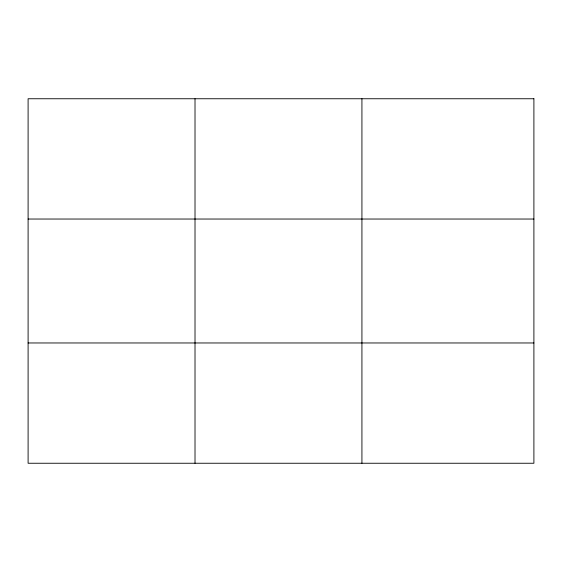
<?xml version="1.0" encoding="UTF-8"?>
<svg xmlns="http://www.w3.org/2000/svg" width="562" height="562" viewBox="0 0 562 562"><rect width="100%" height="100%" fill="white"/><g stroke="black" fill="none" stroke-linecap="round" stroke-linejoin="round"><path stroke-width="0.84" d="M195.014 98.75L195.014 463.25M361.928 98.75L361.928 463.25M28.1 219.032L533.9 219.032M28.1 342.968L533.9 342.968M533.9 98.75L533.9 463.25L28.1 463.25L28.1 98.75L533.9 98.75"/></g></svg>
